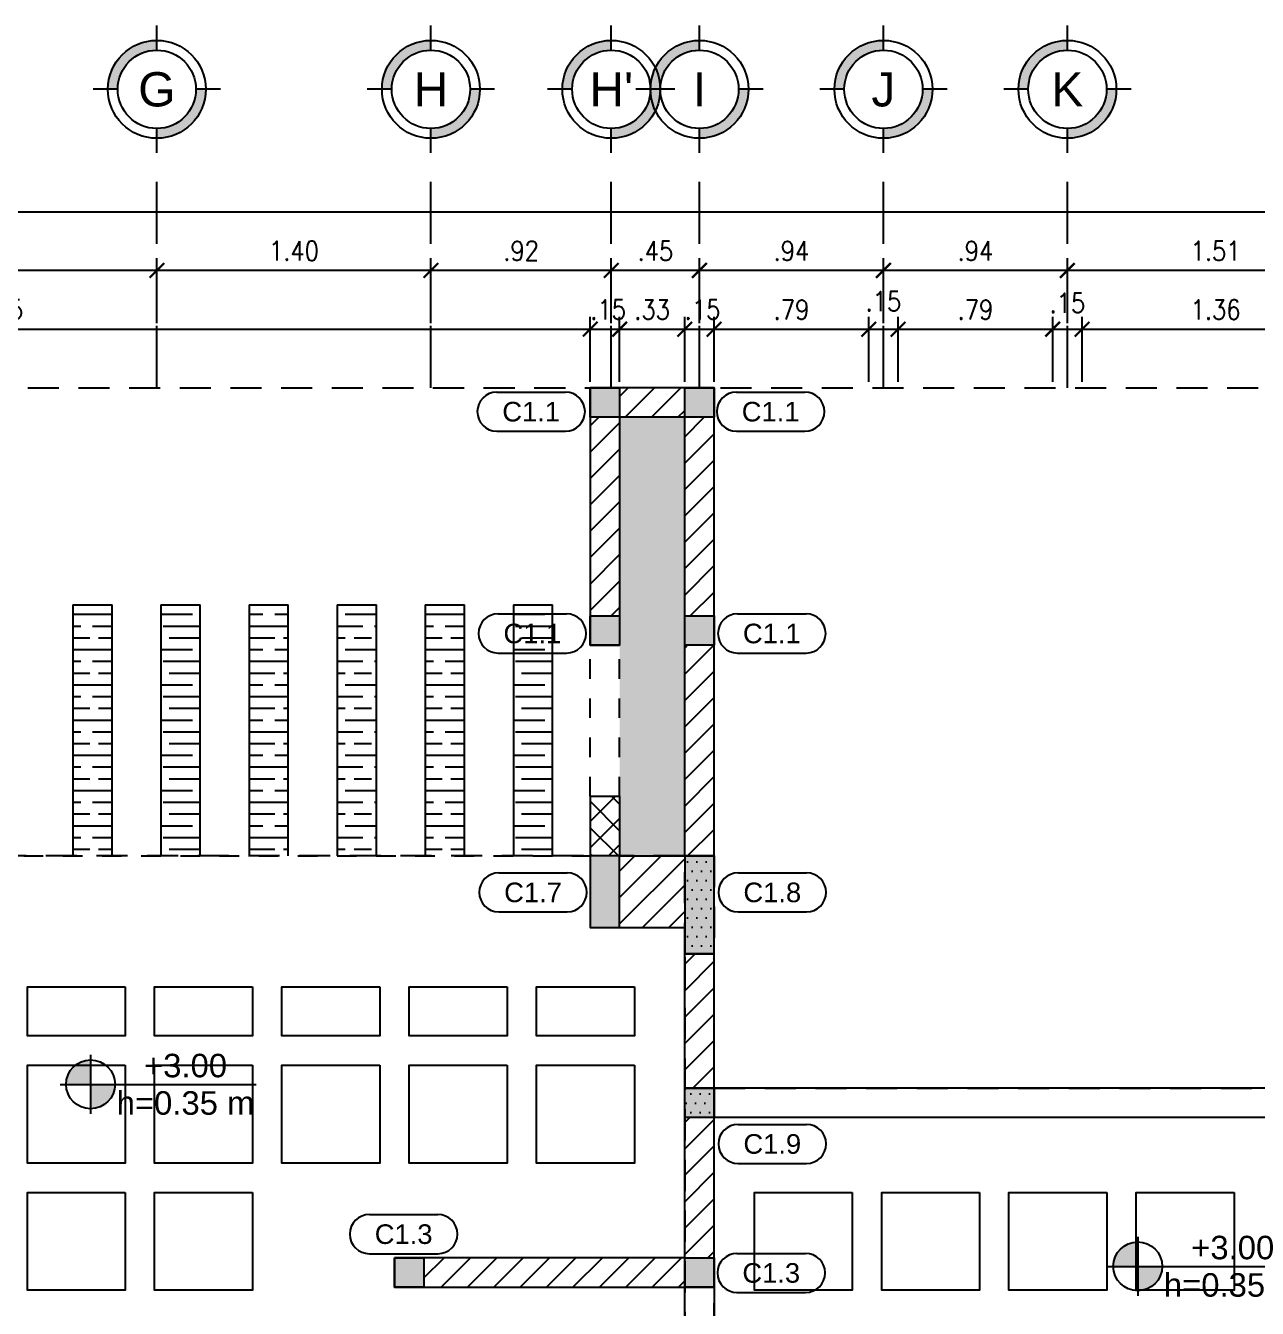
# Model space of a CAD drawing. Header units: millimetres. Extents: x -4.2 to 48.5, y -2.4 to 11.4.
# Drawn here: x 11.75 to 18.04, y 4.2 to 10.75 of the extents above; entities that cross this region are included whole.
import ezdxf
from ezdxf.enums import TextEntityAlignment as Align

# ---------------------------------------------------------------- set-up
doc = ezdxf.new("R2010")
doc.units = ezdxf.units.MM
doc.header["$LTSCALE"] = 0.05
for name, pattern in [('DASHDOT2', [12.7, 6.35, -3.175, 0, -3.175]), ('HIDDEN2', [4.7625, 3.175, -1.5875]), ('PLANTA BAJA$0$Proyecciones', [0.003, 0.002, -0.001])]:
    doc.linetypes.add(name, pattern=pattern)
for name, color, linetype in [('ACOTADO', 2, 'Continuous'), ('CANT_INVIS', 2, 'HIDDEN2'), ('EJES', 1, 'DASHDOT2'), ('PLANTA ALTA$0$CONT_CORTE', 2, 'HIDDEN2'), ('PLANTA ALTA$0$PRETIL', 2, 'HIDDEN2'), ('PLANTA BAJA$0$ACHURADO', 1, 'Continuous'), ('PLANTA BAJA$0$CANT_VIS', 3, 'Continuous'), ('PLANTA BAJA$0$CONT_CORTE', 4, 'Continuous'), ('PLANTA BAJA$0$LOSA', 254, 'Continuous'), ('TXT_IND', 2, 'Continuous')]:
    doc.layers.add(name, color=color, linetype=linetype)
doc.styles.add('ACOTAMIENTOS', font='romans.shx', dxfattribs={"width": 0.85})
doc.styles.add('ARIAL', font='arial.ttf')
doc.dimstyles.new('ACOTA_50', dxfattribs={"dimscale": 0.05, "dimtxt": 2, "dimasz": 1.5, "dimexe": 1.25, "dimexo": 0.625, "dimgap": 1, "dimtad": 1, "dimzin": 4, "dimdsep": 46, "dimtxsty": 'ACOTAMIENTOS', "dimblk1": 'ARCHTICK', "dimblk2": 'ARCHTICK', "dimsah": 1, "dimcen": 1.5, "dimclrd": 1, "dimclre": 1, "dimclrt": 256, "dimadec": 0, "dimazin": 0, "dimtfac": 1, "dimtofl": 0, "dimtmove": 2, "dimatfit": 3, "dimfxl": 0, "dimtolj": 1, "dimtzin": 0, "dimarcsym": 0})

# ---------------------------------------------------------------- blocks, each defined once
blk = doc.blocks.new('ETIQUETA')
at = {"layer": 'TXT_IND', "color": 3}
for p, q in [((-0.175, 0.2), (0.175, 0.2)), ((-0.175, 0), (0.175, 0))]:
    blk.add_line(p, q, dxfattribs=at)
for centre, start, end in [((-0.175, 0.1), 90, 270), ((0.175, 0.1), 270, 90)]:
    blk.add_arc(centre, 0.1, start, end, dxfattribs=at)
at = {"layer": 'TXT_IND', "color": 4, "style": 'ARIAL'}
blk.add_attdef('TEXTO', text='', height=0.1, dxfattribs=at).set_placement((0, 0.1), align=Align.MIDDLE_CENTER)
blk = doc.blocks.new('NIVEL-PLANTA')
at = {"layer": 'TXT_IND'}
for points in [[(-0.47, 0), (-0.345, 0), (-0.345, 0.125, 0.414214)], [(-0.345, -0.125, 0.414214), (-0.22, 0), (-0.345, 0)]]:
    blk.add_hatch(color=1, dxfattribs=at).paths.add_polyline_path(points)
for p, q in [((-0.345, 0.15), (-0.345, -0.15)), ((-0.5, 0), (0.5, 0)), ((-0.22, 0), (0.5, 0))]:
    blk.add_line(p, q, dxfattribs=at)
at = {"layer": 'TXT_IND', "color": 3}
blk.add_circle((-0.345, 0), 0.125, dxfattribs=at)
at = {"layer": 'TXT_IND', "style": 'ARIAL'}
blk.add_attdef('NIVEL', text='', height=0.12, dxfattribs=at).set_placement((0.14, 0), align=Align.BOTTOM_CENTER)
at = {"layer": 'TXT_IND', "style": 'ARIAL', "width": 0.95}
blk.add_attdef('PERALTE', text='', height=0.12, dxfattribs=at).set_placement((0.14, -0.1911), align=Align.BOTTOM_CENTER)
blk = doc.blocks.new('EJE')
at = {"layer": 'EJES', "linetype": 'Continuous'}
for points in [[(-0.25, 0), (-0.2, 0, -0.414214), (0, 0.2), (0, 0.25, 0.414214)], [(0.25, 0), (0.2, 0, -0.414214), (0, -0.2), (0, -0.25, 0.414214)]]:
    blk.add_hatch(color=256, dxfattribs=at).paths.add_polyline_path(points)
at = {"layer": 'EJES', "color": 1, "linetype": 'Continuous'}
for p, q in [((0, 0.2), (0, 0.325)), ((-0.2, 0), (-0.325, 0)), ((0.325, 0), (0.2, 0)), ((0, -0.325), (0, -0.2))]:
    blk.add_line(p, q, dxfattribs=at)
at = {"layer": 'EJES', "color": 3, "linetype": 'Continuous'}
for radius in [0.25, 0.2]:
    blk.add_circle((0, 0), radius, dxfattribs=at)
at = {"layer": 'EJES', "color": 4, "linetype": 'Continuous', "style": 'ARIAL'}
blk.add_attdef('EJE', text='', height=0.175, dxfattribs=at).set_placement((0, 0), align=Align.MIDDLE_CENTER)
blk = doc.blocks.new('_ARCHTICK')
at = {"color": 0, "linetype": 'ByBlock', "const_width": 0.15}
blk.add_lwpolyline([(-0.5, -0.5), (0.5, 0.5)], dxfattribs=at)
blk = doc.blocks.new('*D103')
at = {"layer": 'ACOTADO', "color": 1, "lineweight": -2}
for p, q in [((14.6315, 8.9291), (14.6315, 9.2603)), ((14.7815, 8.9291), (14.7815, 9.2603)), ((14.6315, 9.1978), (14.7815, 9.1978))]:
    blk.add_line(p, q, dxfattribs=at)
at = {"layer": 'DEFPOINTS', "color": 0}
for p in [(14.7815, 9.1978), (14.6315, 8.8978), (14.7815, 8.8978)]:
    blk.add_point(p, dxfattribs=at)
at = {"layer": 'ACOTADO', "color": 1, "lineweight": -2, "xscale": 0.07500000000000001, "yscale": 0.07500000000000001, "zscale": 0.07500000000000001, "rotation": 180}
blk.add_blockref('_ARCHTICK', (14.6315, 9.1978), dxfattribs=at)
at = {"layer": 'ACOTADO', "color": 1, "lineweight": -2, "xscale": 0.07500000000000001, "yscale": 0.07500000000000001, "zscale": 0.07500000000000001}
blk.add_blockref('_ARCHTICK', (14.7815, 9.1978), dxfattribs=at)
at = {"layer": 'ACOTADO', "insert": (14.7228, 9.2978), "char_height": 0.1, "attachment_point": 5, "style": 'ACOTAMIENTOS'}
blk.add_mtext('\\A1;.15', dxfattribs=at)
blk = doc.blocks.new('*D104')
at = {"layer": 'ACOTADO', "color": 1, "lineweight": -2}
for p, q in [((14.7815, 8.9291), (14.7815, 9.2603)), ((15.1141, 8.9291), (15.1141, 9.2603)), ((14.7815, 9.1978), (15.1141, 9.1978))]:
    blk.add_line(p, q, dxfattribs=at)
at = {"layer": 'DEFPOINTS', "color": 0}
for p in [(15.1141, 9.1978), (14.7815, 8.8978), (15.1141, 8.8978)]:
    blk.add_point(p, dxfattribs=at)
at = {"layer": 'ACOTADO', "color": 1, "lineweight": -2, "xscale": 0.07500000000000001, "yscale": 0.07500000000000001, "zscale": 0.07500000000000001, "rotation": 180}
blk.add_blockref('_ARCHTICK', (14.7815, 9.1978), dxfattribs=at)
at = {"layer": 'ACOTADO', "color": 1, "lineweight": -2, "xscale": 0.07500000000000001, "yscale": 0.07500000000000001, "zscale": 0.07500000000000001}
blk.add_blockref('_ARCHTICK', (15.1141, 9.1978), dxfattribs=at)
at = {"layer": 'ACOTADO', "insert": (14.9478, 9.2978), "char_height": 0.1, "attachment_point": 5, "style": 'ACOTAMIENTOS'}
blk.add_mtext('\\A1;.33', dxfattribs=at)
blk = doc.blocks.new('*D105')
at = {"layer": 'ACOTADO', "color": 1, "lineweight": -2}
for p, q in [((15.1141, 8.9291), (15.1141, 9.2603)), ((15.2641, 8.9291), (15.2641, 9.2603)), ((15.1141, 9.1978), (15.2641, 9.1978))]:
    blk.add_line(p, q, dxfattribs=at)
at = {"layer": 'DEFPOINTS', "color": 0}
for p in [(15.2641, 9.1978), (15.1141, 8.8978), (15.2641, 8.8978)]:
    blk.add_point(p, dxfattribs=at)
at = {"layer": 'ACOTADO', "color": 1, "lineweight": -2, "xscale": 0.07500000000000001, "yscale": 0.07500000000000001, "zscale": 0.07500000000000001, "rotation": 180}
blk.add_blockref('_ARCHTICK', (15.1141, 9.1978), dxfattribs=at)
at = {"layer": 'ACOTADO', "color": 1, "lineweight": -2, "xscale": 0.07500000000000001, "yscale": 0.07500000000000001, "zscale": 0.07500000000000001}
blk.add_blockref('_ARCHTICK', (15.2641, 9.1978), dxfattribs=at)
at = {"layer": 'ACOTADO', "insert": (15.2053, 9.2978), "char_height": 0.1, "attachment_point": 5, "style": 'ACOTAMIENTOS'}
blk.add_mtext('\\A1;.15', dxfattribs=at)
blk = doc.blocks.new('*D163')
at = {"layer": 'ACOTADO', "color": 1, "lineweight": -2}
for p, q in [((17.0684, 9.2291), (17.0684, 9.5603)), ((18.5827, 9.2291), (18.5827, 9.5603)), ((18.5827, 9.4978), (17.0684, 9.4978))]:
    blk.add_line(p, q, dxfattribs=at)
at = {"layer": 'DEFPOINTS', "color": 0}
for p in [(17.0684, 9.4978), (17.0684, 9.1978), (18.5827, 9.1978)]:
    blk.add_point(p, dxfattribs=at)
at = {"layer": 'ACOTADO', "color": 1, "lineweight": -2, "xscale": 0.07500000000000001, "yscale": 0.07500000000000001, "zscale": 0.07500000000000001, "rotation": 180}
blk.add_blockref('_ARCHTICK', (17.0684, 9.4978), dxfattribs=at)
at = {"layer": 'ACOTADO', "color": 1, "lineweight": -2, "xscale": 0.07500000000000001, "yscale": 0.07500000000000001, "zscale": 0.07500000000000001}
blk.add_blockref('_ARCHTICK', (18.5827, 9.4978), dxfattribs=at)
at = {"layer": 'ACOTADO', "insert": (17.8256, 9.5978), "char_height": 0.1, "attachment_point": 5, "style": 'ACOTAMIENTOS'}
blk.add_mtext('\\A1;1.51', dxfattribs=at)
blk = doc.blocks.new('*D164')
at = {"layer": 'ACOTADO', "color": 1, "lineweight": -2}
for p, q in [((16.1288, 9.2291), (16.1288, 9.5603)), ((17.0684, 9.2291), (17.0684, 9.5603)), ((17.0684, 9.4978), (16.1288, 9.4978))]:
    blk.add_line(p, q, dxfattribs=at)
at = {"layer": 'DEFPOINTS', "color": 0}
for p in [(16.1288, 9.4978), (16.1288, 9.1978), (17.0684, 9.1978)]:
    blk.add_point(p, dxfattribs=at)
at = {"layer": 'ACOTADO', "color": 1, "lineweight": -2, "xscale": 0.07500000000000001, "yscale": 0.07500000000000001, "zscale": 0.07500000000000001, "rotation": 180}
blk.add_blockref('_ARCHTICK', (16.1288, 9.4978), dxfattribs=at)
at = {"layer": 'ACOTADO', "color": 1, "lineweight": -2, "xscale": 0.07500000000000001, "yscale": 0.07500000000000001, "zscale": 0.07500000000000001}
blk.add_blockref('_ARCHTICK', (17.0684, 9.4978), dxfattribs=at)
at = {"layer": 'ACOTADO', "insert": (16.5986, 9.5978), "char_height": 0.1, "attachment_point": 5, "style": 'ACOTAMIENTOS'}
blk.add_mtext('\\A1;.94', dxfattribs=at)
blk = doc.blocks.new('*D165')
at = {"layer": 'ACOTADO', "color": 1, "lineweight": -2}
for p, q in [((15.1891, 9.2291), (15.1891, 9.5603)), ((16.1288, 9.2291), (16.1288, 9.5603)), ((16.1288, 9.4978), (15.1891, 9.4978))]:
    blk.add_line(p, q, dxfattribs=at)
at = {"layer": 'DEFPOINTS', "color": 0}
for p in [(15.1891, 9.4978), (15.1891, 9.1978), (16.1288, 9.1978)]:
    blk.add_point(p, dxfattribs=at)
at = {"layer": 'ACOTADO', "color": 1, "lineweight": -2, "xscale": 0.07500000000000001, "yscale": 0.07500000000000001, "zscale": 0.07500000000000001, "rotation": 180}
blk.add_blockref('_ARCHTICK', (15.1891, 9.4978), dxfattribs=at)
at = {"layer": 'ACOTADO', "color": 1, "lineweight": -2, "xscale": 0.07500000000000001, "yscale": 0.07500000000000001, "zscale": 0.07500000000000001}
blk.add_blockref('_ARCHTICK', (16.1288, 9.4978), dxfattribs=at)
at = {"layer": 'ACOTADO', "insert": (15.6589, 9.5978), "char_height": 0.1, "attachment_point": 5, "style": 'ACOTAMIENTOS'}
blk.add_mtext('\\A1;.94', dxfattribs=at)
blk = doc.blocks.new('*D166')
at = {"layer": 'ACOTADO', "color": 1, "lineweight": -2}
for p, q in [((14.739, 9.2291), (14.739, 9.5603)), ((15.1891, 9.2291), (15.1891, 9.5603)), ((15.1891, 9.4978), (14.739, 9.4978))]:
    blk.add_line(p, q, dxfattribs=at)
at = {"layer": 'DEFPOINTS', "color": 0}
for p in [(14.739, 9.4978), (14.739, 9.1978), (15.1891, 9.1978)]:
    blk.add_point(p, dxfattribs=at)
at = {"layer": 'ACOTADO', "color": 1, "lineweight": -2, "xscale": 0.07500000000000001, "yscale": 0.07500000000000001, "zscale": 0.07500000000000001, "rotation": 180}
blk.add_blockref('_ARCHTICK', (14.739, 9.4978), dxfattribs=at)
at = {"layer": 'ACOTADO', "color": 1, "lineweight": -2, "xscale": 0.07500000000000001, "yscale": 0.07500000000000001, "zscale": 0.07500000000000001}
blk.add_blockref('_ARCHTICK', (15.1891, 9.4978), dxfattribs=at)
at = {"layer": 'ACOTADO', "insert": (14.9641, 9.5978), "char_height": 0.1, "attachment_point": 5, "style": 'ACOTAMIENTOS'}
blk.add_mtext('\\A1;.45', dxfattribs=at)
blk = doc.blocks.new('*D167')
at = {"layer": 'ACOTADO', "color": 1, "lineweight": -2}
for p, q in [((13.8179, 9.2291), (13.8179, 9.5603)), ((14.739, 9.2291), (14.739, 9.5603)), ((14.739, 9.4978), (13.8179, 9.4978))]:
    blk.add_line(p, q, dxfattribs=at)
at = {"layer": 'DEFPOINTS', "color": 0}
for p in [(13.8179, 9.4978), (13.8179, 9.1978), (14.739, 9.1978)]:
    blk.add_point(p, dxfattribs=at)
at = {"layer": 'ACOTADO', "color": 1, "lineweight": -2, "xscale": 0.07500000000000001, "yscale": 0.07500000000000001, "zscale": 0.07500000000000001, "rotation": 180}
blk.add_blockref('_ARCHTICK', (13.8179, 9.4978), dxfattribs=at)
at = {"layer": 'ACOTADO', "color": 1, "lineweight": -2, "xscale": 0.07500000000000001, "yscale": 0.07500000000000001, "zscale": 0.07500000000000001}
blk.add_blockref('_ARCHTICK', (14.739, 9.4978), dxfattribs=at)
at = {"layer": 'ACOTADO', "insert": (14.2785, 9.5978), "char_height": 0.1, "attachment_point": 5, "style": 'ACOTAMIENTOS'}
blk.add_mtext('\\A1;.92', dxfattribs=at)
blk = doc.blocks.new('*D168')
at = {"layer": 'ACOTADO', "color": 1, "lineweight": -2}
for p, q in [((12.4179, 9.2291), (12.4179, 9.5603)), ((13.8179, 9.2291), (13.8179, 9.5603)), ((13.8179, 9.4978), (12.4179, 9.4978))]:
    blk.add_line(p, q, dxfattribs=at)
at = {"layer": 'DEFPOINTS', "color": 0}
for p in [(12.4179, 9.4978), (12.4179, 9.1978), (13.8179, 9.1978)]:
    blk.add_point(p, dxfattribs=at)
at = {"layer": 'ACOTADO', "color": 1, "lineweight": -2, "xscale": 0.07500000000000001, "yscale": 0.07500000000000001, "zscale": 0.07500000000000001, "rotation": 180}
blk.add_blockref('_ARCHTICK', (12.4179, 9.4978), dxfattribs=at)
at = {"layer": 'ACOTADO', "color": 1, "lineweight": -2, "xscale": 0.07500000000000001, "yscale": 0.07500000000000001, "zscale": 0.07500000000000001}
blk.add_blockref('_ARCHTICK', (13.8179, 9.4978), dxfattribs=at)
at = {"layer": 'ACOTADO', "insert": (13.1179, 9.5978), "char_height": 0.1, "attachment_point": 5, "style": 'ACOTAMIENTOS'}
blk.add_mtext('\\A1;1.40', dxfattribs=at)
blk = doc.blocks.new('*D169')
at = {"layer": 'ACOTADO', "color": 1, "lineweight": -2}
for p, q in [((5.7381, 9.2291), (5.7381, 9.5603)), ((12.4179, 9.2291), (12.4179, 9.5603)), ((12.4179, 9.4978), (5.7381, 9.4978))]:
    blk.add_line(p, q, dxfattribs=at)
at = {"layer": 'DEFPOINTS', "color": 0}
for p in [(5.7381, 9.4978), (5.7381, 9.1978), (12.4179, 9.1978)]:
    blk.add_point(p, dxfattribs=at)
at = {"layer": 'ACOTADO', "color": 1, "lineweight": -2, "xscale": 0.07500000000000001, "yscale": 0.07500000000000001, "zscale": 0.07500000000000001, "rotation": 180}
blk.add_blockref('_ARCHTICK', (5.7381, 9.4978), dxfattribs=at)
at = {"layer": 'ACOTADO', "color": 1, "lineweight": -2, "xscale": 0.07500000000000001, "yscale": 0.07500000000000001, "zscale": 0.07500000000000001}
blk.add_blockref('_ARCHTICK', (12.4179, 9.4978), dxfattribs=at)
at = {"layer": 'ACOTADO', "insert": (9.078, 9.5978), "char_height": 0.1, "attachment_point": 5, "style": 'ACOTAMIENTOS'}
blk.add_mtext('\\A1;6.68', dxfattribs=at)
blk = doc.blocks.new('*D187')
at = {"layer": 'ACOTADO', "color": 1, "lineweight": -2}
for p, q in [((-2.3007, 9.5291), (-2.3007, 9.8603)), ((25.7561, 9.5291), (25.7561, 9.8603)), ((-2.3007, 9.7978), (25.7561, 9.7978))]:
    blk.add_line(p, q, dxfattribs=at)
at = {"layer": 'DEFPOINTS', "color": 0}
for p in [(25.7561, 9.7978), (-2.3007, 9.4978), (25.7561, 9.4978)]:
    blk.add_point(p, dxfattribs=at)
at = {"layer": 'ACOTADO', "color": 1, "lineweight": -2, "xscale": 0.07500000000000001, "yscale": 0.07500000000000001, "zscale": 0.07500000000000001, "rotation": 180}
blk.add_blockref('_ARCHTICK', (-2.3007, 9.7978), dxfattribs=at)
at = {"layer": 'ACOTADO', "color": 1, "lineweight": -2, "xscale": 0.07500000000000001, "yscale": 0.07500000000000001, "zscale": 0.07500000000000001}
blk.add_blockref('_ARCHTICK', (25.7561, 9.7978), dxfattribs=at)
at = {"layer": 'ACOTADO', "insert": (9.078, 9.8978), "char_height": 0.1, "attachment_point": 5, "style": 'ACOTAMIENTOS'}
blk.add_mtext('\\A1;28.06', dxfattribs=at)
blk = doc.blocks.new('*D223')
at = {"layer": 'ACOTADO', "color": 1, "lineweight": -2}
for p, q in [((8.5845, 8.9291), (8.5845, 9.2603)), ((14.6315, 8.9291), (14.6315, 9.2603)), ((8.5845, 9.1978), (14.6315, 9.1978))]:
    blk.add_line(p, q, dxfattribs=at)
at = {"layer": 'DEFPOINTS', "color": 0}
for p in [(14.6315, 9.1978), (8.5845, 8.8978), (14.6315, 8.8978)]:
    blk.add_point(p, dxfattribs=at)
at = {"layer": 'ACOTADO', "color": 1, "lineweight": -2, "xscale": 0.07500000000000001, "yscale": 0.07500000000000001, "zscale": 0.07500000000000001, "rotation": 180}
blk.add_blockref('_ARCHTICK', (8.5845, 9.1978), dxfattribs=at)
at = {"layer": 'ACOTADO', "color": 1, "lineweight": -2, "xscale": 0.07500000000000001, "yscale": 0.07500000000000001, "zscale": 0.07500000000000001}
blk.add_blockref('_ARCHTICK', (14.6315, 9.1978), dxfattribs=at)
at = {"layer": 'ACOTADO', "insert": (11.608, 9.2978), "char_height": 0.1, "attachment_point": 5, "style": 'ACOTAMIENTOS'}
blk.add_mtext('\\A1;6.05', dxfattribs=at)
blk = doc.blocks.new('*D199')
at = {"layer": 'ACOTADO', "color": 1, "lineweight": -2}
for p, q in [((15.2641, 8.9291), (15.2641, 9.2603)), ((16.0538, 8.9291), (16.0538, 9.2603)), ((15.2641, 9.1978), (16.0538, 9.1978))]:
    blk.add_line(p, q, dxfattribs=at)
at = {"layer": 'DEFPOINTS', "color": 0}
for p in [(16.0538, 9.1978), (15.2641, 8.8978), (16.0538, 8.8978)]:
    blk.add_point(p, dxfattribs=at)
at = {"layer": 'ACOTADO', "color": 1, "lineweight": -2, "xscale": 0.07500000000000001, "yscale": 0.07500000000000001, "zscale": 0.07500000000000001, "rotation": 180}
blk.add_blockref('_ARCHTICK', (15.2641, 9.1978), dxfattribs=at)
at = {"layer": 'ACOTADO', "color": 1, "lineweight": -2, "xscale": 0.07500000000000001, "yscale": 0.07500000000000001, "zscale": 0.07500000000000001}
blk.add_blockref('_ARCHTICK', (16.0538, 9.1978), dxfattribs=at)
at = {"layer": 'ACOTADO', "insert": (15.6589, 9.2978), "char_height": 0.1, "attachment_point": 5, "style": 'ACOTAMIENTOS'}
blk.add_mtext('\\A1;.79', dxfattribs=at)
blk = doc.blocks.new('*D200')
at = {"layer": 'ACOTADO', "color": 1, "lineweight": -2}
for p, q in [((16.0538, 8.9291), (16.0538, 9.2603)), ((16.2038, 8.9291), (16.2038, 9.2603)), ((16.0538, 9.1978), (16.2038, 9.1978))]:
    blk.add_line(p, q, dxfattribs=at)
at = {"layer": 'DEFPOINTS', "color": 0}
for p in [(16.2038, 9.1978), (16.0538, 8.8978), (16.2038, 8.8978)]:
    blk.add_point(p, dxfattribs=at)
at = {"layer": 'ACOTADO', "color": 1, "lineweight": -2, "xscale": 0.07500000000000001, "yscale": 0.07500000000000001, "zscale": 0.07500000000000001, "rotation": 180}
blk.add_blockref('_ARCHTICK', (16.0538, 9.1978), dxfattribs=at)
at = {"layer": 'ACOTADO', "color": 1, "lineweight": -2, "xscale": 0.07500000000000001, "yscale": 0.07500000000000001, "zscale": 0.07500000000000001}
blk.add_blockref('_ARCHTICK', (16.2038, 9.1978), dxfattribs=at)
at = {"layer": 'ACOTADO', "insert": (16.1288, 9.3401), "char_height": 0.1, "attachment_point": 5, "style": 'ACOTAMIENTOS'}
blk.add_mtext('\\A1;.15', dxfattribs=at)
blk = doc.blocks.new('*D201')
at = {"layer": 'ACOTADO', "color": 1, "lineweight": -2}
for p, q in [((16.2038, 8.9291), (16.2038, 9.2603)), ((16.9934, 8.9291), (16.9934, 9.2603)), ((16.2038, 9.1978), (16.9934, 9.1978))]:
    blk.add_line(p, q, dxfattribs=at)
at = {"layer": 'DEFPOINTS', "color": 0}
for p in [(16.9934, 9.1978), (16.2038, 8.8978), (16.9934, 8.8978)]:
    blk.add_point(p, dxfattribs=at)
at = {"layer": 'ACOTADO', "color": 1, "lineweight": -2, "xscale": 0.07500000000000001, "yscale": 0.07500000000000001, "zscale": 0.07500000000000001, "rotation": 180}
blk.add_blockref('_ARCHTICK', (16.2038, 9.1978), dxfattribs=at)
at = {"layer": 'ACOTADO', "color": 1, "lineweight": -2, "xscale": 0.07500000000000001, "yscale": 0.07500000000000001, "zscale": 0.07500000000000001}
blk.add_blockref('_ARCHTICK', (16.9934, 9.1978), dxfattribs=at)
at = {"layer": 'ACOTADO', "insert": (16.5986, 9.2978), "char_height": 0.1, "attachment_point": 5, "style": 'ACOTAMIENTOS'}
blk.add_mtext('\\A1;.79', dxfattribs=at)
blk = doc.blocks.new('*D202')
at = {"layer": 'ACOTADO', "color": 1, "lineweight": -2}
for p, q in [((16.9934, 8.9291), (16.9934, 9.2603)), ((17.1434, 8.9291), (17.1434, 9.2603)), ((16.9934, 9.1978), (17.1434, 9.1978))]:
    blk.add_line(p, q, dxfattribs=at)
at = {"layer": 'DEFPOINTS', "color": 0}
for p in [(17.1434, 9.1978), (16.9934, 8.8978), (17.1434, 8.8978)]:
    blk.add_point(p, dxfattribs=at)
at = {"layer": 'ACOTADO', "color": 1, "lineweight": -2, "xscale": 0.07500000000000001, "yscale": 0.07500000000000001, "zscale": 0.07500000000000001, "rotation": 180}
blk.add_blockref('_ARCHTICK', (16.9934, 9.1978), dxfattribs=at)
at = {"layer": 'ACOTADO', "color": 1, "lineweight": -2, "xscale": 0.07500000000000001, "yscale": 0.07500000000000001, "zscale": 0.07500000000000001}
blk.add_blockref('_ARCHTICK', (17.1434, 9.1978), dxfattribs=at)
at = {"layer": 'ACOTADO', "insert": (17.0684, 9.3317), "char_height": 0.1, "attachment_point": 5, "style": 'ACOTAMIENTOS'}
blk.add_mtext('\\A1;.15', dxfattribs=at)
blk = doc.blocks.new('*D203')
at = {"layer": 'ACOTADO', "color": 1, "lineweight": -2}
for p, q in [((17.1434, 8.9291), (17.1434, 9.2603)), ((18.5077, 8.9291), (18.5077, 9.2603)), ((17.1434, 9.1978), (18.5077, 9.1978))]:
    blk.add_line(p, q, dxfattribs=at)
at = {"layer": 'DEFPOINTS', "color": 0}
for p in [(18.5077, 9.1978), (17.1434, 8.8978), (18.5077, 8.8978)]:
    blk.add_point(p, dxfattribs=at)
at = {"layer": 'ACOTADO', "color": 1, "lineweight": -2, "xscale": 0.07500000000000001, "yscale": 0.07500000000000001, "zscale": 0.07500000000000001, "rotation": 180}
blk.add_blockref('_ARCHTICK', (17.1434, 9.1978), dxfattribs=at)
at = {"layer": 'ACOTADO', "color": 1, "lineweight": -2, "xscale": 0.07500000000000001, "yscale": 0.07500000000000001, "zscale": 0.07500000000000001}
blk.add_blockref('_ARCHTICK', (18.5077, 9.1978), dxfattribs=at)
at = {"layer": 'ACOTADO', "insert": (17.8256, 9.2978), "char_height": 0.1, "attachment_point": 5, "style": 'ACOTAMIENTOS'}
blk.add_mtext('\\A1;1.36', dxfattribs=at)

msp = doc.modelspace()

# ---------------------------------------------------------------- hatches: boundary and pattern name
at = {"layer": 'PLANTA ALTA$0$PRETIL'}
h = msp.add_hatch(dxfattribs=at)
h.set_pattern_fill('DOTS', color=256, scale=0.03)
h.set_pattern_definition([(0, (17.414805, -3e-14), (0.0238125, 0.047625), [0, -0.047625])])
h.paths.add_polyline_path([(15.2641, 6.5075), (15.1141, 6.5075), (15.1141, 6.0075), (15.2641, 6.0075)])
h = msp.add_hatch(dxfattribs=at)
h.set_pattern_fill('DOTS', color=256, scale=0.03)
h.set_pattern_definition([(0, (-2e-14, -1.185123), (0.0238125, 0.047625), [0, -0.047625])])
h.paths.add_polyline_path([(15.2641, 5.3224), (15.1141, 5.3224), (15.1141, 5.1724), (15.2641, 5.1724)])
at = {"layer": 'PLANTA BAJA$0$ACHURADO'}
h = msp.add_hatch(color=252, dxfattribs=at)
h.dxf.hatch_style = 1
h.paths.add_polyline_path([(14.7815, 8.8978), (14.6315, 8.8978), (14.6315, 8.7478), (14.7815, 8.7478)])
h = msp.add_hatch(dxfattribs=at)
h.set_pattern_fill('ANSI31', color=256, scale=0.03)
h.paths.add_polyline_path([(15.1141, 8.8978), (14.7815, 8.8978), (14.7815, 8.7478), (15.1141, 8.7478)])
h = msp.add_hatch(color=252, dxfattribs=at)
h.dxf.hatch_style = 1
h.paths.add_polyline_path([(15.2641, 8.8978), (15.1141, 8.8978), (15.1141, 8.7478), (15.2641, 8.7478)])
h = msp.add_hatch(dxfattribs=at)
h.set_pattern_fill('ANSI31', color=256, scale=0.03)
h.paths.add_polyline_path([(14.7815, 8.7478), (14.6315, 8.7478), (14.6315, 7.7338), (14.7815, 7.7338)])
h = msp.add_hatch(dxfattribs=at)
h.set_pattern_fill('ANSI31', color=256, scale=0.03)
h.paths.add_polyline_path([(15.2641, 8.7478), (15.1141, 8.7478), (15.1141, 7.7338), (15.2641, 7.7338)])
h = msp.add_hatch(dxfattribs=at)
h.set_pattern_fill('GOST_WOOD', color=256, scale=0.03, angle=90)
h.paths.add_polyline_path([(12.1891, 7.7904), (11.9891, 7.7904), (11.9891, 6.5075), (12.1891, 6.5075)])
h = msp.add_hatch(dxfattribs=at)
h.set_pattern_fill('GOST_WOOD', color=256, scale=0.03, angle=90)
h.paths.add_polyline_path([(12.6391, 7.7904), (12.4391, 7.7904), (12.4391, 6.5075), (12.6391, 6.5075)])
h = msp.add_hatch(dxfattribs=at)
h.set_pattern_fill('GOST_WOOD', color=256, scale=0.03, angle=90)
h.paths.add_polyline_path([(13.0891, 7.7904), (12.8891, 7.7904), (12.8891, 6.5075), (13.0891, 6.5075)])
h = msp.add_hatch(dxfattribs=at)
h.set_pattern_fill('GOST_WOOD', color=256, scale=0.03, angle=90)
h.paths.add_polyline_path([(13.5391, 7.7904), (13.3391, 7.7904), (13.3391, 6.5075), (13.5391, 6.5075)])
h = msp.add_hatch(dxfattribs=at)
h.set_pattern_fill('GOST_WOOD', color=256, scale=0.03, angle=90)
h.paths.add_polyline_path([(13.9891, 7.7904), (13.7891, 7.7904), (13.7891, 6.5075), (13.9891, 6.5075)])
h = msp.add_hatch(dxfattribs=at)
h.set_pattern_fill('GOST_WOOD', color=256, scale=0.03, angle=90)
h.paths.add_polyline_path([(14.4391, 7.7904), (14.2391, 7.7904), (14.2391, 6.5075), (14.4391, 6.5075)])
h = msp.add_hatch(color=252, dxfattribs=at)
h.dxf.hatch_style = 1
h.paths.add_polyline_path([(14.7815, 7.7338), (14.6315, 7.7338), (14.6315, 7.5838), (14.7815, 7.5838)])
h = msp.add_hatch(color=252, dxfattribs=at)
h.dxf.hatch_style = 1
h.paths.add_polyline_path([(15.2641, 7.7338), (15.1141, 7.7338), (15.1141, 7.5838), (15.2641, 7.5838)])
h = msp.add_hatch(dxfattribs=at)
h.set_pattern_fill('ANSI31', color=256, scale=0.03)
h.paths.add_polyline_path([(15.2641, 7.5838), (15.1141, 7.5838), (15.1141, 6.5075), (15.2641, 6.5075)])
h = msp.add_hatch(dxfattribs=at)
h.set_pattern_fill('ANSI37', color=256, scale=0.03)
h.paths.add_polyline_path([(14.7815, 6.8121), (14.6315, 6.8121), (14.6315, 6.5075), (14.7815, 6.5075)])
h = msp.add_hatch(color=252, dxfattribs=at)
h.dxf.hatch_style = 1
h.paths.add_polyline_path([(14.7815, 6.5075), (14.6315, 6.5075), (14.6315, 6.1425), (14.7815, 6.1425)])
h = msp.add_hatch(dxfattribs=at)
h.set_pattern_fill('ANSI31', color=256, scale=0.03)
h.paths.add_polyline_path([(15.1141, 6.5075), (14.7815, 6.5075), (14.7815, 6.1425), (15.1141, 6.1425)])
h = msp.add_hatch(color=252, dxfattribs=at)
h.dxf.hatch_style = 1
h.paths.add_polyline_path([(15.2641, 6.5075), (15.1141, 6.5075), (15.1141, 6.0075), (15.2641, 6.0075)])
h = msp.add_hatch(dxfattribs=at)
h.set_pattern_fill('ANSI31', color=256, scale=0.03)
h.paths.add_polyline_path([(15.2641, 6.0075), (15.1141, 6.0075), (15.1141, 5.3224), (15.2641, 5.3224)])
h = msp.add_hatch(color=252, dxfattribs=at)
h.dxf.hatch_style = 1
h.paths.add_polyline_path([(15.2641, 5.3224), (15.1141, 5.3224), (15.1141, 5.1724), (15.2641, 5.1724)])
h = msp.add_hatch(dxfattribs=at)
h.set_pattern_fill('ANSI31', color=256, scale=0.03)
h.paths.add_polyline_path([(15.2641, 5.1724), (15.1141, 5.1724), (15.1141, 4.4558), (15.2641, 4.4558)])
h = msp.add_hatch(color=252, dxfattribs=at)
h.dxf.hatch_style = 1
h.paths.add_polyline_path([(13.7816, 4.4558), (13.6316, 4.4558), (13.6316, 4.3058), (13.7816, 4.3058)])
h = msp.add_hatch(dxfattribs=at)
h.set_pattern_fill('ANSI31', color=256, scale=0.03)
h.paths.add_polyline_path([(15.1141, 4.4558), (13.7816, 4.4558), (13.7816, 4.3058), (15.1141, 4.3058)])
h = msp.add_hatch(color=252, dxfattribs=at)
h.dxf.hatch_style = 1
h.paths.add_polyline_path([(15.2641, 4.4558), (15.1141, 4.4558), (15.1141, 4.3058), (15.2641, 4.3058)])
at = {"layer": 'PLANTA BAJA$0$LOSA'}
h = msp.add_hatch(color=254, dxfattribs=at)
h.dxf.hatch_style = 1
h.paths.add_polyline_path([(15.1141, 8.7478), (14.7815, 8.7478), (14.7815, 7.7338), (14.7815, 7.7338), (14.7815, 7.5838), (14.7815, 6.8121), (14.7815, 6.8121), (14.7815, 6.5075), (15.1141, 6.5075)])

# ---------------------------------------------------------------- linework, layer by layer
at = {"layer": 'CANT_INVIS', "color": 6}
for points in [[(0.6321, 8.8978), (14.6315, 8.8978)], [(0.6321, 8.8978), (14.6315, 8.8978)], [(15.2966, 8.8978), (25.7561, 8.8978), (25.7561, -0.075)], [(15.2966, 8.8978), (25.7561, 8.8978), (25.7561, -0.075)]]:
    msp.add_lwpolyline(points, dxfattribs=at)
at = {"layer": 'EJES'}
for p, q in [((12.4179, 8.8978), (12.4179, 10.0978)), ((13.8179, 8.8978), (13.8179, 10.0978)), ((14.739, 8.8978), (14.739, 10.0978)), ((15.1891, 8.8978), (15.1891, 10.0978)), ((16.1288, 8.8978), (16.1288, 10.0978)), ((17.0684, 8.8978), (17.0684, 10.0978))]:
    msp.add_line(p, q, dxfattribs=at)
at = {"layer": 'PLANTA ALTA$0$CONT_CORTE'}
for p, q in [((15.1141, 6.5075), (15.1141, 0.736)), ((15.2641, 6.5075), (15.1141, 6.5075)), ((15.2641, 6.5075), (15.1141, 6.5075)), ((15.2641, -0.075), (15.2641, 6.5075)), ((15.2641, 5.3224), (15.1141, 5.3224)), ((15.2641, 5.3224), (15.1141, 5.3224))]:
    msp.add_line(p, q, dxfattribs=at)
for points in [[(15.1141, 6.5075), (15.2641, 6.5075), (15.2641, 6.0075), (15.1141, 6.0075)], [(15.1141, 5.3224), (15.2641, 5.3224), (15.2641, 5.1724), (15.1141, 5.1724)]]:
    msp.add_lwpolyline(points, close=True, dxfattribs=at)
at = {"layer": 'PLANTA ALTA$0$PRETIL'}
for p, q in [((15.1141, 6.5075), (5.7381, 6.5075)), ((15.2641, 5.3224), (22.7678, 5.3224)), ((22.6355, 5.1724), (15.2641, 5.1724))]:
    msp.add_line(p, q, dxfattribs=at)
at = {"layer": 'PLANTA BAJA$0$CANT_VIS', "color": 6}
for p, q in [((11.9891, 7.7904), (12.1891, 7.7904)), ((11.9891, 7.7904), (11.9891, 6.5075)), ((12.1891, 6.5075), (12.1891, 7.7904)), ((12.4391, 7.7904), (12.6391, 7.7904)), ((12.4391, 7.7904), (12.4391, 6.5075)), ((12.6391, 6.5075), (12.6391, 7.7904)), ((12.8891, 7.7904), (13.0891, 7.7904)), ((12.8891, 7.7904), (12.8891, 6.5075)), ((13.0891, 6.5075), (13.0891, 7.7904)), ((13.3391, 7.7904), (13.5391, 7.7904)), ((13.3391, 7.7904), (13.3391, 6.5075)), ((13.5391, 6.5075), (13.5391, 7.7904)), ((13.7891, 7.7904), (13.9891, 7.7904)), ((13.7891, 7.7904), (13.7891, 6.5075)), ((13.9891, 6.5075), (13.9891, 7.7904)), ((14.2391, 7.7904), (14.4391, 7.7904)), ((14.2391, 7.7904), (14.2391, 6.5075)), ((14.4391, 6.5075), (14.4391, 7.7904))]:
    msp.add_line(p, q, dxfattribs=at)
at = {"layer": 'PLANTA BAJA$0$CANT_VIS', "linetype": 'PLANTA BAJA$0$Proyecciones'}
for p, q in [((14.6315, 6.8121), (14.6315, 7.5838)), ((14.7815, 6.8121), (14.7815, 7.5838))]:
    msp.add_line(p, q, dxfattribs=at)
at = {"layer": 'PLANTA BAJA$0$CANT_VIS'}
msp.add_line((21.6409, 5.3224), (15.2641, 5.3224), dxfattribs=at)
at = {"layer": 'PLANTA BAJA$0$CANT_VIS', "color": 1}
for p, q in [((21.6409, 5.1724), (15.2641, 5.1724)), ((15.1141, 3.4308), (15.1141, 4.3058)), ((15.2641, 4.3058), (15.2641, 3.4308))]:
    msp.add_line(p, q, dxfattribs=at)
at = {"layer": 'PLANTA BAJA$0$CANT_VIS', "linetype": 'PLANTA BAJA$0$Proyecciones'}
msp.add_lwpolyline([(0.6321, 7.7904), (5.7381, 7.7904), (5.7381, 6.5075), (14.6315, 6.5075)], dxfattribs=at)
at = {"layer": 'PLANTA BAJA$0$CONT_CORTE'}
for p, q in [((14.6315, 7.5838), (14.7815, 7.5838)), ((14.6315, 6.8121), (14.7815, 6.8121)), ((15.1141, 4.4558), (13.6316, 4.4558)), ((13.6316, 4.4558), (13.6316, 4.3058)), ((13.6316, 4.3058), (15.2641, 4.3058))]:
    msp.add_line(p, q, dxfattribs=at)
for points in [[(15.2641, 4.3058), (15.2641, 8.8978), (14.6315, 8.8978), (14.6315, 7.5838)], [(15.1141, 6.5075), (15.1141, 8.7478), (14.7815, 8.7478), (14.7815, 7.5838)], [(14.6315, 6.8121), (14.6315, 6.1425), (15.1141, 6.1425)], [(14.7815, 6.8121), (14.7815, 6.5075), (15.1141, 6.5075)], [(15.1141, 4.4558), (15.1141, 6.1425)]]:
    msp.add_lwpolyline(points, dxfattribs=at)
for points in [[(14.6315, 8.8978), (14.7815, 8.8978), (14.7815, 8.7478), (14.6315, 8.7478)], [(15.1141, 8.8978), (15.2641, 8.8978), (15.2641, 8.7478), (15.1141, 8.7478)], [(14.6315, 7.7338), (14.7815, 7.7338), (14.7815, 7.5838), (14.6315, 7.5838)], [(15.1141, 7.7338), (15.2641, 7.7338), (15.2641, 7.5838), (15.1141, 7.5838)], [(14.7815, 6.5075), (14.6315, 6.5075), (14.6315, 6.1425), (14.7815, 6.1425)], [(15.1141, 6.0075), (15.2641, 6.0075), (15.2641, 6.5075), (15.1141, 6.5075)], [(15.1141, 5.3224), (15.2641, 5.3224), (15.2641, 5.1724), (15.1141, 5.1724)], [(13.6316, 4.4558), (13.7816, 4.4558), (13.7816, 4.3058), (13.6316, 4.3058)], [(15.1141, 4.4558), (15.2641, 4.4558), (15.2641, 4.3058), (15.1141, 4.3058)]]:
    msp.add_lwpolyline(points, close=True, dxfattribs=at)
at = {"layer": 'PLANTA BAJA$0$LOSA', "color": 1}
for points in [[(12.2567, 5.8393), (12.2567, 5.5893), (11.7567, 5.5893), (11.7567, 5.8393)], [(12.9067, 5.8393), (12.9067, 5.5893), (12.4067, 5.5893), (12.4067, 5.8393)], [(13.5567, 5.8393), (13.5567, 5.5893), (13.0567, 5.5893), (13.0567, 5.8393)], [(14.2067, 5.8393), (14.2067, 5.5893), (13.7067, 5.5893), (13.7067, 5.8393)], [(14.8567, 5.8393), (14.8567, 5.5893), (14.3567, 5.5893), (14.3567, 5.8393)], [(12.2567, 5.4393), (12.2567, 4.9393), (11.7567, 4.9393), (11.7567, 5.4393)], [(12.9067, 5.4393), (12.9067, 4.9393), (12.4067, 4.9393), (12.4067, 5.4393)], [(13.5567, 5.4393), (13.5567, 4.9393), (13.0567, 4.9393), (13.0567, 5.4393)], [(14.2067, 5.4393), (14.2067, 4.9393), (13.7067, 4.9393), (13.7067, 5.4393)], [(14.8567, 5.4393), (14.8567, 4.9393), (14.3567, 4.9393), (14.3567, 5.4393)], [(12.2567, 4.7893), (12.2567, 4.2893), (11.7567, 4.2893), (11.7567, 4.7893)], [(12.9067, 4.7893), (12.9067, 4.2893), (12.4067, 4.2893), (12.4067, 4.7893)], [(15.9699, 4.7893), (15.9699, 4.2893), (15.4699, 4.2893), (15.4699, 4.7893)], [(16.6199, 4.7893), (16.6199, 4.2893), (16.1199, 4.2893), (16.1199, 4.7893)], [(17.2699, 4.7893), (17.2699, 4.2893), (16.7699, 4.2893), (16.7699, 4.7893)], [(17.9199, 4.7893), (17.9199, 4.2893), (17.4199, 4.2893), (17.4199, 4.7893)]]:
    msp.add_lwpolyline(points, close=True, dxfattribs=at)

# ---------------------------------------------------------------- block references
at = {"layer": 'EJES'}
for p, values in [((12.4179, 10.4228), {'EJE': 'G'}), ((13.8179, 10.4228), {'EJE': 'H'}), ((14.739, 10.4228), {'EJE': "H'"}), ((15.1891, 10.4228), {'EJE': 'I'}), ((16.1288, 10.4228), {'EJE': 'J'}), ((17.0684, 10.4228), {'EJE': 'K'})]:
    msp.add_blockref('EJE', p, dxfattribs=at).add_auto_attribs(values)
at = {"layer": 'TXT_IND'}
for p, values in [((14.3297, 8.6765), {'TEXTO': 'C1.1'}), ((15.5528, 8.6765), {'TEXTO': 'C1.1'}), ((14.3358, 7.5437), {'TEXTO': 'C1.1'}), ((15.5589, 7.5437), {'TEXTO': 'C1.1'}), ((14.3392, 6.2215), {'TEXTO': 'C1.7'}), ((15.5613, 6.2215), {'TEXTO': 'C1.8'}), ((15.5613, 4.9368), {'TEXTO': 'C1.9'}), ((13.6783, 4.4761), {'TEXTO': 'C1.3'}), ((15.5559, 4.2781), {'TEXTO': 'C1.3'})]:
    msp.add_blockref('ETIQUETA', p, dxfattribs=at).add_auto_attribs(values)
ref = msp.add_blockref('NIVEL-PLANTA', (12.4245, 5.3411), dxfattribs=at)
ref.add_attrib('NIVEL', '+3.00', dxfattribs={"height": 0.12, "style": 'ARIAL'}).set_placement((12.5645, 5.3411), align=Align.BOTTOM_CENTER)
ref.add_attrib('PERALTE', 'h=0.35 m', dxfattribs={"height": 0.12, "style": 'ARIAL'}).set_placement((12.5645, 5.15), align=Align.BOTTOM_CENTER)
ref = msp.add_blockref('NIVEL-PLANTA', (17.7728, 4.4117), dxfattribs=at)
ref.add_attrib('NIVEL', '+3.00', dxfattribs={"height": 0.12, "style": 'ARIAL'}).set_placement((17.9128, 4.4117), align=Align.BOTTOM_CENTER)
ref.add_attrib('PERALTE', 'h=0.35 m', dxfattribs={"height": 0.12, "style": 'ARIAL'}).set_placement((17.9128, 4.2207), align=Align.BOTTOM_CENTER)

# ---------------------------------------------------------------- dimensions: what is measured, and where the dimension line sits
at = {"layer": 'ACOTADO'}
for base, p1, p2, picture, middle in [((25.7561, 9.7978), (-2.3007, 9.4978), (25.7561, 9.4978), '*D187', (9.078, 9.8978)), ((16.2038, 9.1978), (16.0538, 8.8978), (16.2038, 8.8978), '*D200', (16.1288, 9.3401)), ((17.1434, 9.1978), (16.9934, 8.8978), (17.1434, 8.8978), '*D202', (17.0684, 9.3317)), ((14.7815, 9.1978), (14.6315, 8.8978), (14.7815, 8.8978), '*D103', (14.7228, 9.2978)), ((15.2641, 9.1978), (15.1141, 8.8978), (15.2641, 8.8978), '*D105', (15.2053, 9.2978))]:
    dim = msp.add_linear_dim(base=base, p1=p1, p2=p2, dimstyle='ACOTA_50', dxfattribs=at)
    dim.commit()
    dim.dimension.update_dxf_attribs({"geometry": picture, "text_midpoint": middle, "dimtype": 160})
for base, p1, p2, picture, middle in [((5.7381, 9.4978), (12.4179, 9.1978), (5.7381, 9.1978), '*D169', (9.078, 9.5978)), ((12.4179, 9.4978), (13.8179, 9.1978), (12.4179, 9.1978), '*D168', (13.1179, 9.5978)), ((13.8179, 9.4978), (14.739, 9.1978), (13.8179, 9.1978), '*D167', (14.2785, 9.5978)), ((14.739, 9.4978), (15.1891, 9.1978), (14.739, 9.1978), '*D166', (14.9641, 9.5978)), ((15.1891, 9.4978), (16.1288, 9.1978), (15.1891, 9.1978), '*D165', (15.6589, 9.5978)), ((16.1288, 9.4978), (17.0684, 9.1978), (16.1288, 9.1978), '*D164', (16.5986, 9.5978)), ((17.0684, 9.4978), (18.5827, 9.1978), (17.0684, 9.1978), '*D163', (17.8256, 9.5978)), ((14.6315, 9.1978), (8.5845, 8.8978), (14.6315, 8.8978), '*D223', (11.608, 9.2978)), ((15.1141, 9.1978), (14.7815, 8.8978), (15.1141, 8.8978), '*D104', (14.9478, 9.2978)), ((16.0538, 9.1978), (15.2641, 8.8978), (16.0538, 8.8978), '*D199', (15.6589, 9.2978)), ((16.9934, 9.1978), (16.2038, 8.8978), (16.9934, 8.8978), '*D201', (16.5986, 9.2978)), ((18.5077, 9.1978), (17.1434, 8.8978), (18.5077, 8.8978), '*D203', (17.8256, 9.2978))]:
    dim = msp.add_linear_dim(base=base, p1=p1, p2=p2, dimstyle='ACOTA_50', dxfattribs=at)
    dim.commit()
    dim.dimension.update_dxf_attribs({"geometry": picture, "text_midpoint": middle})

doc.saveas('drawing.dxf')
